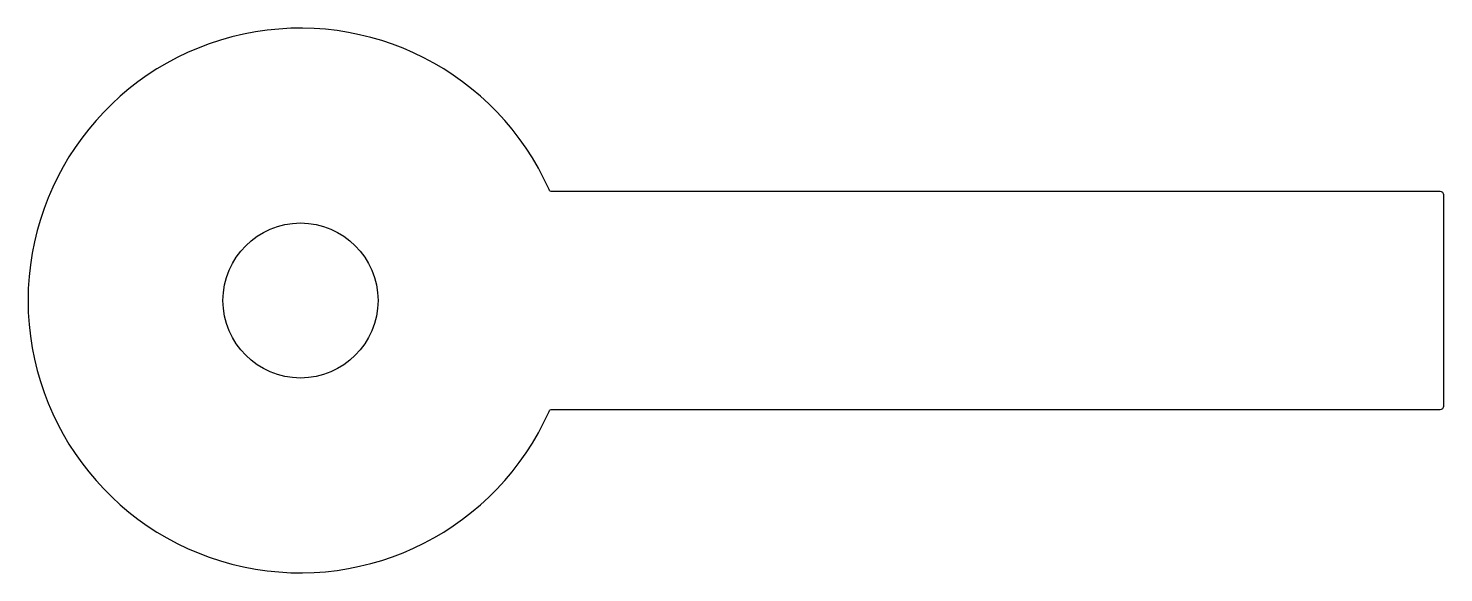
# Model space of a CAD drawing. Header units: inches. Extents: x -2.5 to 10.5, y -2.5 to 2.5.
import ezdxf

# ---------------------------------------------------------------- set-up
doc = ezdxf.new("R2010")
doc.units = ezdxf.units.IN
doc.header["$MEASUREMENT"] = 0
doc.layers.add('CUT_BORE', color=1, linetype='Continuous')
doc.layers.add('CUT_OUTER', color=7, linetype='Continuous')

msp = doc.modelspace()

# ---------------------------------------------------------------- linework, layer by layer
at = {"layer": 'CUT_BORE'}
msp.add_circle((0, 0), 0.712, dxfattribs=at)
at = {"layer": 'CUT_OUTER'}
msp.add_lwpolyline([(2.283, 1.019, 4.696151), (2.283, -1.019, -0.296014), (2.312, -1), (10.469, -1, 0.414214), (10.5, -0.969), (10.5, 0.969, 0.414214), (10.469, 1), (2.312, 1, -0.296014)], format="xyb", close=True, dxfattribs=at)

doc.saveas('drawing.dxf')
